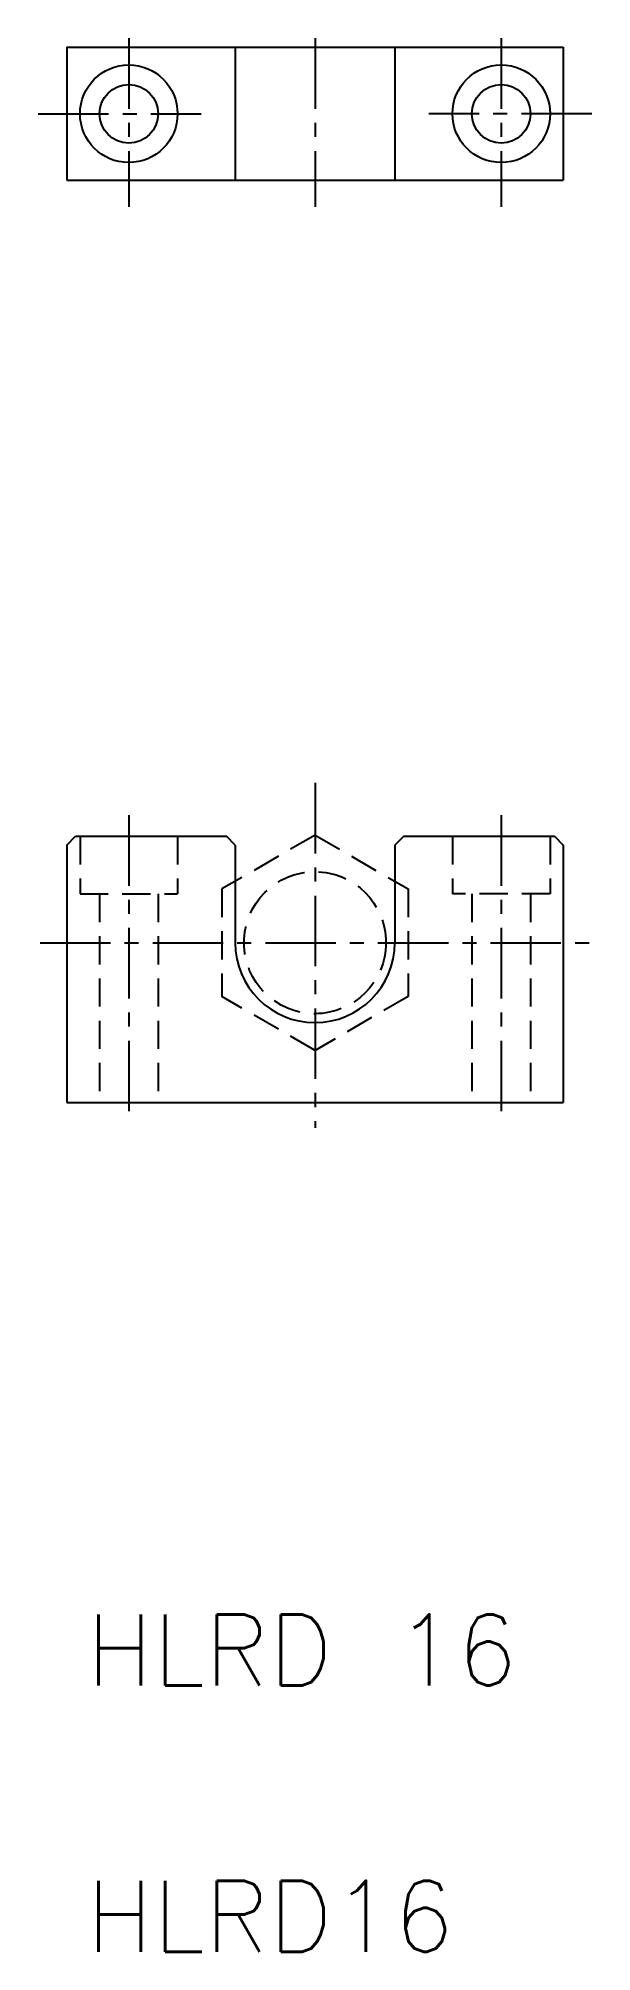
# Model space of a CAD drawing. Extents: x 2708 to 2771, y 73 to 289.
import ezdxf

# ---------------------------------------------------------------- set-up
doc = ezdxf.new("R2010")
doc.units = 0
doc.header["$LTSCALE"] = 0.25
doc.linetypes.add('CENTER', pattern=[50.8, 31.75, -6.35, 6.35, -6.35])
doc.linetypes.add('DASHED', pattern=[19.05, 12.7, -6.35])
doc.layers.get('0').update_dxf_attribs({"linetype": 'CONTINUOUS'})
doc.layers.add('CENTER', color=1, linetype='CENTER')
doc.styles.get("Standard").update_dxf_attribs({"font": 'txt.shx'})

msp = doc.modelspace()

# ---------------------------------------------------------------- linework, layer by layer
for p, q in [((2711.5, 288.01), (2767.5, 288.01)), ((2711.5, 288.01), (2711.5, 273.01)), ((2730.5, 288.01), (2730.5, 273.01)), ((2748.5, 288.01), (2748.5, 273.01)), ((2767.5, 288.01), (2767.5, 273.01)), ((2711.5, 273.01), (2767.5, 273.01)), ((2711.5, 198.12), (2712.5, 199.12)), ((2712.5, 199.12), (2729.5, 199.12)), ((2730.5, 198.12), (2729.5, 199.12)), ((2749.5, 199.12), (2748.5, 198.12)), ((2749.5, 199.12), (2766.5, 199.12)), ((2766.5, 199.12), (2767.5, 198.12)), ((2711.5, 198.12), (2711.5, 169.12)), ((2730.5, 198.12), (2730.5, 187.12)), ((2734.25, 196.21), (2734.25, 196.21)), ((2736.87, 197.73), (2736.87, 197.73)), ((2748.5, 198.12), (2748.5, 187.12)), ((2767.5, 198.12), (2767.5, 169.12)), ((2711.5, 169.12), (2767.5, 169.12))]:
    msp.add_line(p, q)
at = {"color": 3, "linetype": 'DASHED'}
for p, q in [((2713, 199.12), (2713, 192.62)), ((2724, 199.12), (2724, 192.62)), ((2739.5, 199.24), (2729, 193.18)), ((2739.5, 199.24), (2750, 193.18)), ((2755, 199.12), (2755, 192.62)), ((2766, 199.12), (2766, 192.62)), ((2713, 192.62), (2724, 192.62)), ((2715.2, 192.62), (2715.2, 169.12)), ((2721.8, 192.62), (2721.8, 169.12)), ((2729, 193.18), (2729, 181.06)), ((2750, 193.18), (2750, 181.06)), ((2766, 192.62), (2755, 192.62)), ((2757.2, 192.62), (2757.2, 169.12)), ((2763.8, 192.62), (2763.8, 169.12)), ((2739.5, 174.99), (2729, 181.06)), ((2750, 181.06), (2739.5, 174.99))]:
    msp.add_line(p, q, dxfattribs=at)
for centre, radius in [((2718.5, 280.51), 5.5), ((2760.5, 280.51), 5.5), ((2718.5, 280.51), 3.3), ((2760.5, 280.51), 3.3)]:
    msp.add_circle(centre, radius)
msp.add_circle((2739.5, 187.12), 8, dxfattribs=at)
msp.add_arc((2739.5, 187.12), 9, 180, 0)
at = {"layer": 'CENTER', "color": 1, "linetype": 'CENTER'}
for p, q in [((2718.5, 289.01), (2718.5, 270.01)), ((2739.5, 289.01), (2739.5, 270.01)), ((2760.5, 289.01), (2760.5, 270.01)), ((2708.29, 280.51), (2726.65, 280.51)), ((2770.71, 280.51), (2752.34, 280.51)), ((2739.5, 205.12), (2739.5, 166.27)), ((2718.5, 201.48), (2718.5, 166.8)), ((2760.5, 201.48), (2760.5, 166.8)), ((2708.5, 187.12), (2770.5, 187.12))]:
    msp.add_line(p, q, dxfattribs=at)

# ---------------------------------------------------------------- texts
for s, p in [('HLRD 16', (2713.7, 103.45)), ('HLRD16', (2713.7, 73.45))]:
    msp.add_text(s, height=8).set_placement(p)

doc.saveas('drawing.dxf')
